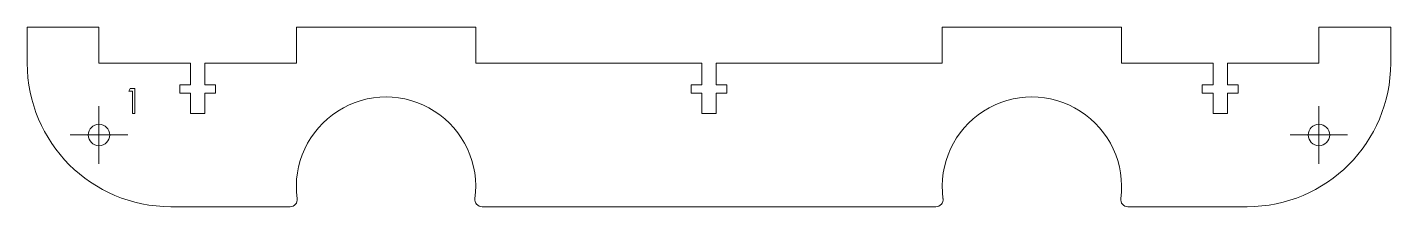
# Model space of a CAD drawing. Header units: millimetres. Extents: x 3.7 to 22.7, y 7.5 to 10.
import ezdxf

# ---------------------------------------------------------------- set-up
doc = ezdxf.new("R2010")
doc.units = ezdxf.units.MM

# ---------------------------------------------------------------- blocks, each defined once
blk = doc.blocks.new('SW_CENTERMARKSYMBOL_0')
at = {"color": 0, "linetype": 'Continuous', "lineweight": 0}
for p, q in [((0, 0.25), (0, 0.4)), ((0, 0), (0, 0.25)), ((-0.25, 0), (-0.4, 0)), ((0, 0), (-0.25, 0)), ((0, 0), (0, -0.25)), ((0, 0), (0.25, 0)), ((0.25, 0), (0.4, 0)), ((0, -0.25), (0, -0.4))]:
    blk.add_line(p, q, dxfattribs=at)
blk = doc.blocks.new('SW_CENTERMARKSYMBOL_1')
at = {"color": 0, "linetype": 'Continuous', "lineweight": 0}
for p, q in [((0, 0.25), (0, 0.4)), ((0, 0), (0, 0.25)), ((-0.25, 0), (-0.4, 0)), ((0, 0), (-0.25, 0)), ((0, 0), (0, -0.25)), ((0, 0), (0.25, 0)), ((0.25, 0), (0.4, 0)), ((0, -0.25), (0, -0.4))]:
    blk.add_line(p, q, dxfattribs=at)

msp = doc.modelspace()

# ---------------------------------------------------------------- linework, layer by layer
at = {"color": 7, "linetype": 'Continuous', "lineweight": 15}
for p, q in [((3.745, 10), (3.745, 9.5)), ((4.745, 10), (3.745, 10)), ((4.745, 10), (4.745, 9.5)), ((7.495, 9.5), (7.495, 10)), ((9.995, 10), (7.495, 10)), ((9.995, 10), (9.995, 9.5)), ((16.495, 9.5), (16.495, 10)), ((18.995, 10), (16.495, 10)), ((18.995, 10), (18.995, 9.5)), ((21.745, 9.5), (21.745, 10)), ((22.745, 10), (21.745, 10)), ((22.745, 9.5), (22.745, 10)), ((4.745, 9.5), (6.02, 9.5)), ((6.02, 9.5), (6.02, 9.2)), ((6.22, 9.2), (6.22, 9.5)), ((6.22, 9.5), (7.495, 9.5)), ((9.995, 9.5), (13.145, 9.5)), ((13.145, 9.5), (13.145, 9.2)), ((13.345, 9.2), (13.345, 9.5)), ((13.345, 9.5), (16.495, 9.5)), ((18.995, 9.5), (20.27, 9.5)), ((20.27, 9.5), (20.27, 9.2)), ((20.47, 9.2), (20.47, 9.5)), ((20.47, 9.5), (21.745, 9.5)), ((5.16, 9.111), (5.18, 9.147)), ((5.18, 9.147), (5.245, 9.147)), ((5.245, 9.147), (5.245, 8.797)), ((6.02, 9.2), (5.87, 9.2)), ((5.87, 9.2), (5.87, 9.08)), ((6.37, 9.2), (6.22, 9.2)), ((6.37, 9.08), (6.37, 9.2)), ((13.145, 9.2), (12.995, 9.2)), ((12.995, 9.2), (12.995, 9.08)), ((13.495, 9.2), (13.345, 9.2)), ((13.495, 9.08), (13.495, 9.2)), ((20.12, 9.2), (20.12, 9.08)), ((20.27, 9.2), (20.12, 9.2)), ((20.62, 9.2), (20.47, 9.2)), ((20.62, 9.08), (20.62, 9.2)), ((5.214, 9.111), (5.16, 9.111)), ((5.214, 8.797), (5.214, 9.111)), ((5.87, 9.08), (6.02, 9.08)), ((6.02, 9.08), (6.02, 8.8)), ((6.22, 8.8), (6.22, 9.08)), ((6.22, 9.08), (6.37, 9.08)), ((12.995, 9.08), (13.145, 9.08)), ((13.145, 9.08), (13.145, 8.8)), ((13.345, 8.8), (13.345, 9.08)), ((13.345, 9.08), (13.495, 9.08)), ((20.12, 9.08), (20.27, 9.08)), ((20.27, 9.08), (20.27, 8.8)), ((20.47, 8.8), (20.47, 9.08)), ((20.47, 9.08), (20.62, 9.08)), ((5.245, 8.797), (5.214, 8.797)), ((6.02, 8.8), (6.22, 8.8)), ((13.145, 8.8), (13.345, 8.8)), ((20.27, 8.8), (20.47, 8.8)), ((5.745, 7.5), (7.408, 7.5)), ((10.083, 7.5), (16.408, 7.5)), ((19.083, 7.5), (20.745, 7.5))]:
    msp.add_line(p, q, dxfattribs=at)
for centre in [(4.745, 8.5), (21.745, 8.5)]:
    msp.add_circle(centre, 0.15, dxfattribs=at)
for centre, radius, start, end in [((5.745, 9.5), 2, 180, 270), ((20.745, 9.5), 2, 270, 0), ((8.745, 7.78), 1.25, 352.3377, 187.6623), ((17.745, 7.78), 1.25, 352.3377, 187.6623), ((7.408, 7.6), 0.1, 270, 7.6623), ((10.083, 7.6), 0.1, 172.3377, 270), ((16.408, 7.6), 0.1, 270, 7.6623), ((19.083, 7.6), 0.1, 172.3377, 270)]:
    msp.add_arc(centre, radius, start, end, dxfattribs=at)

# ---------------------------------------------------------------- block references
at = {"color": 7, "linetype": 'Continuous', "lineweight": 0}
for name, p in [('SW_CENTERMARKSYMBOL_1', (4.745, 8.5)), ('SW_CENTERMARKSYMBOL_0', (21.745, 8.5))]:
    msp.add_blockref(name, p, dxfattribs=at)

doc.saveas('drawing.dxf')
